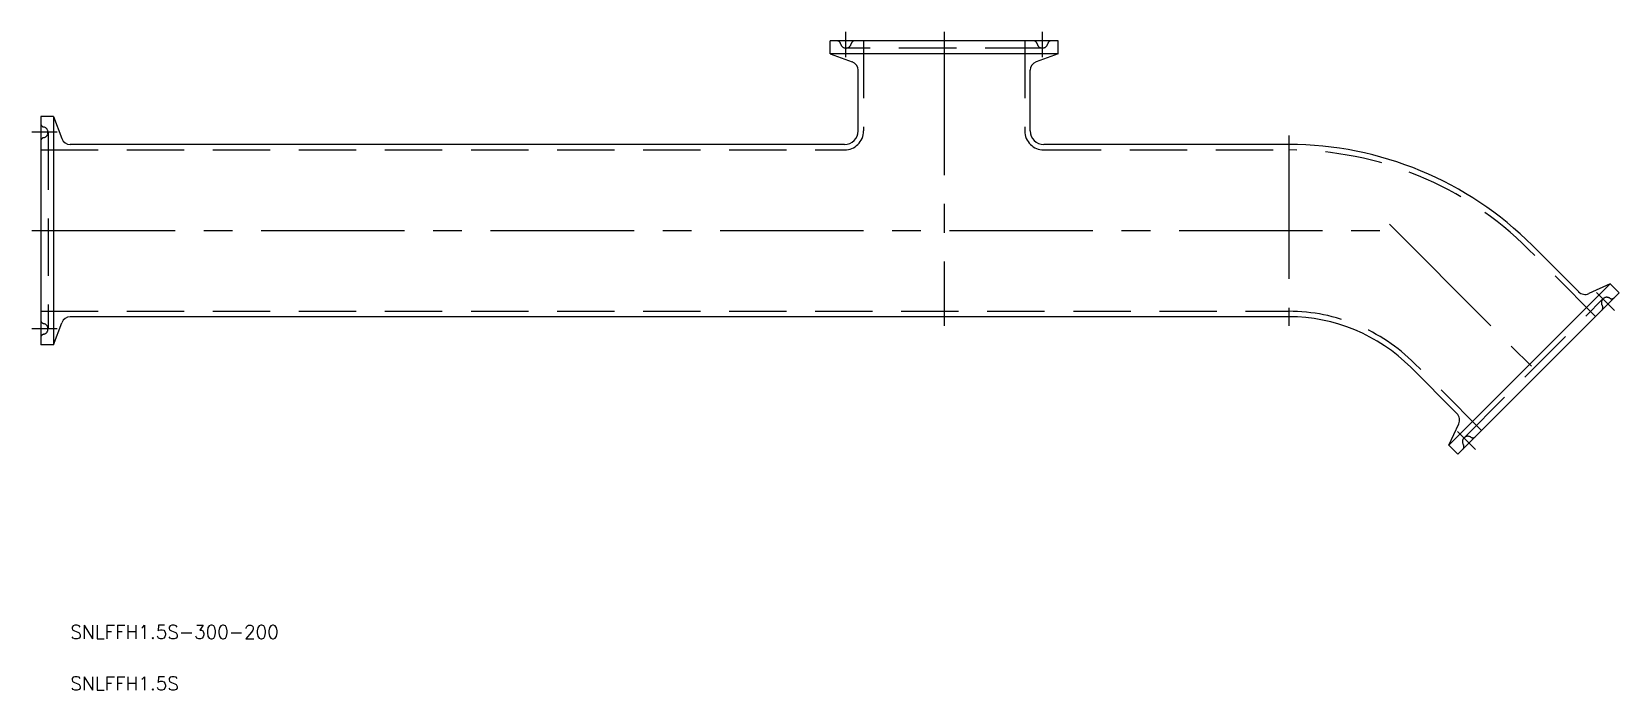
# Model space of a CAD drawing. Extents: x -2 to 349, y -102 to 44.
import ezdxf

# ---------------------------------------------------------------- set-up
doc = ezdxf.new("R2010")
doc.units = 0
doc.linetypes.add('CENTER', pattern=[50.8, 31.75, -6.35, 6.35, -6.35])
doc.linetypes.add('DASHED', pattern=[19.05, 12.7, -6.35])
doc.layers.get('0').update_dxf_attribs({"linetype": 'CONTINUOUS'})
doc.layers.add('CENTER', color=1, linetype='CENTER')
doc.styles.get("Standard").update_dxf_attribs({"font": 'txt.shx', "height": 3, "bigfont": 'bigfont.shx'})

msp = doc.modelspace()

# ---------------------------------------------------------------- linework, layer by layer
at = {"color": 7, "linetype": 'CONTINUOUS'}
for p, q in [((225.25, 42), (174.75, 42)), ((174.75, 39.15), (174.75, 42)), ((225.25, 39.15), (174.75, 39.15)), ((174.75, 39.15), (179.63, 37.37)), ((225.25, 39.15), (220.36, 37.37)), ((225.25, 39.15), (225.25, 42)), ((180.95, 22.05), (180.95, 35.49)), ((219.05, 22.05), (219.05, 35.49)), ((0, 25.25), (0, -25.25)), ((2.85, 25.25), (0, 25.25)), ((2.85, 25.25), (2.85, -25.25)), ((2.85, 25.25), (4.63, 20.37)), ((177.95, 19.05), (6.51, 19.05)), ((276.3, 19.05), (222.05, 19.05)), ((330.23, -3.29), (340.48, -13.54)), ((311.74, -47.45), (347.45, -11.74)), ((313.75, -49.46), (349.46, -13.75)), ((347.45, -11.74), (342.74, -13.93)), ((347.45, -11.74), (349.46, -13.75)), ((2.85, -25.25), (4.63, -20.37)), ((276.3, -19.05), (6.51, -19.05)), ((2.85, -25.25), (0, -25.25)), ((303.29, -30.23), (313.54, -40.48)), ((311.74, -47.45), (313.93, -42.74)), ((311.74, -47.45), (313.75, -49.46))]:
    msp.add_line(p, q, dxfattribs=at)
at = {"color": 3, "linetype": 'DASHED'}
for p, q in [((221.75, 40.4), (178.25, 40.4)), ((182.15, 42), (182.15, 22.05)), ((217.85, 42), (217.85, 22.05)), ((1.6, 21.75), (1.6, -21.75)), ((0, 17.85), (177.95, 17.85)), ((222.05, 17.85), (276.3, 17.85)), ((344.23, -18.99), (329.38, -4.14)), ((315.1, -45.86), (345.86, -15.1)), ((0, -17.85), (276.3, -17.85)), ((318.99, -44.23), (304.14, -29.38))]:
    msp.add_line(p, q, dxfattribs=at)
for centre, radius, start, end in [((176.29, 41.2), 0.8, 11.537, 90), ((178.25, 41.6), 1.2, 191.537, 348.463), ((180.21, 41.2), 0.8, 90, 168.463), ((219.79, 41.2), 0.8, 11.537, 90), ((221.75, 41.6), 1.2, 191.537, 348.463), ((223.71, 41.2), 0.8, 90, 168.463), ((0.8, 23.71), 0.8, 180, 258.463), ((0.4, 21.75), 1.2, 281.537, 78.463), ((177.95, 22.05), 4.2, 270, 0), ((222.05, 22.05), 4.2, 180, 270), ((0.8, 19.79), 0.8, 101.537, 180), ((276.3, -57.22), 75.07, 45, 90), ((346.7, -15.95), 1.2, 56.537, 213.463), ((345.04, -17.05), 0.8, 315, 33.463), ((347.81, -14.28), 0.8, 236.537, 315), ((0.8, -19.79), 0.8, 180, 258.463), ((0.4, -21.75), 1.2, 281.537, 78.463), ((276.3, -57.22), 39.37, 45, 90), ((0.8, -23.71), 0.8, 101.537, 180), ((315.95, -46.7), 1.2, 56.537, 213.463), ((317.05, -45.04), 0.8, 236.537, 315), ((314.28, -47.81), 0.8, 315, 33.463)]:
    msp.add_arc(centre, radius, start, end, dxfattribs=at)
at = {"color": 7, "linetype": 'CONTINUOUS'}
for centre, radius, start, end in [((178.95, 35.49), 2, 0, 70), ((221.05, 35.49), 2, 110, 180), ((177.95, 22.05), 3, 270, 0), ((222.05, 22.05), 3, 180, 270), ((6.51, 21.05), 2, 200, 270), ((276.3, -57.22), 76.27, 45, 90), ((341.89, -12.12), 2, 225, 295), ((6.51, -21.05), 2, 90, 160), ((276.3, -57.22), 38.17, 45, 90), ((312.12, -41.89), 2, 335, 45)]:
    msp.add_arc(centre, radius, start, end, dxfattribs=at)
at = {"layer": 'CENTER', "color": 1, "linetype": 'CENTER'}
for p, q in [((178.25, 38.4), (178.25, 44)), ((200, 44), (200, -21.05)), ((221.75, 38.4), (221.75, 44)), ((3.6, 21.75), (-2, 21.75)), ((276.3, 21.05), (276.3, -21.05)), ((-2, 0), (302, 0)), ((298.59, 1.41), (333.02, -33.02)), ((344.44, -13.68), (348.4, -17.64)), ((3.6, -21.75), (-2, -21.75)), ((313.68, -44.44), (317.64, -48.4))]:
    msp.add_line(p, q, dxfattribs=at)

# ---------------------------------------------------------------- texts
at = {"color": 7, "linetype": 'CONTINUOUS'}
for s, p in [('SNLFFH1.5S-300-200', (6.54, -90.29)), ('SNLFFH1.5S', (6.54, -101.69))]:
    msp.add_text(s, height=3, dxfattribs=at).set_placement(p)

doc.saveas('drawing.dxf')
